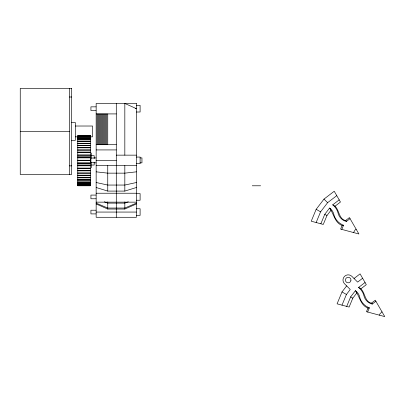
<?xml version="1.0" encoding="UTF-8"?>
<svg xmlns="http://www.w3.org/2000/svg" width="405" height="405" viewBox="0 0 405 405"><rect width="100%" height="100%" fill="white"/><g stroke="black" fill="none" stroke-linecap="round" stroke-linejoin="round"><path stroke-width="0.61" d="M97.099 144.701L97.099 113.916M98.05 144.701L98.05 113.916M99.959 144.701L99.964 113.916M100.926 144.701L100.926 113.916M102.86 144.701L102.86 113.916M103.832 144.701L103.832 113.916M105.786 144.701L105.786 113.916M339.203 199.868L332.718 204.844C339.76 207.375 337.724 218.67 345.511 220.593L349.434 217.586L358.901 233.984L340.61 229.083L342.134 225.408M365.052 282.488L358.567 287.464C365.609 289.995 363.574 301.29 371.36 303.213L375.283 300.206L384.75 316.604L366.459 311.703L367.983 308.028M335.102 206.15L340.458 202.039L334.226 191.246L324.005 199.088L316.163 209.309L311.237 221.211L323.271 224.436L326.957 215.541L330.981 210.291M316.148 222.527L320.568 211.85L327.604 202.682L336.768 195.65M320.851 223.788L324.785 214.285L329.579 208.038L330.87 209.137A11.188 11.188 0 0 1 333.533 213.384L334.216 215.698A15.542 15.542 0 0 0 342.559 224.841L343.531 225.22L341.8 229.402M353.555 232.551L354.988 230.07L356.137 229.19M346.65 285.889L342.012 291.929L337.087 303.831L349.12 307.056L352.806 298.161L356.83 292.916L355.428 290.658L350.634 296.906L346.7 306.408M341.997 305.147L346.417 294.47L350.244 289.484L344.508 283.748A5.224 5.224 0 0 1 344.508 276.362A5.224 5.224 0 0 1 351.894 276.362L357.635 282.098L362.617 278.27M367.649 312.022L369.38 307.841L368.408 307.461A15.542 15.542 0 0 1 360.065 298.318L359.382 296.004A11.188 11.188 0 0 0 356.719 291.757L355.428 290.658M379.404 315.171L379.961 313.834L381.986 311.809M343.531 225.22L342.579 225.615C334.738 223.109 334.12 214.361 329.923 208.702L330.126 208.459M330.379 209.633L330.87 209.137M356.228 292.253L356.719 291.757M332.718 204.844L332.976 205.041A15.633 15.633 0 0 1 337.735 211.926L338.418 214.255A11.097 11.097 0 0 0 345.318 221.15L346.381 221.464L350.047 218.649M354.036 278.503L360.075 273.866L366.307 284.659L360.951 288.77M358.567 287.464L358.825 287.661A15.633 15.633 0 0 1 363.584 294.546L364.267 296.875A11.097 11.097 0 0 0 371.167 303.77L372.23 304.084L375.896 301.269M96.157 203.953L107.75 209.036L124.826 209.036L136.419 203.953M136.419 203.133L124.826 208.043L107.75 208.043L96.157 203.133M369.38 307.841L368.428 308.235C361.412 305.967 359.989 298.515 356.866 292.952M128.304 201.791L124.826 203.113L107.75 203.113L104.272 201.791M96.157 187.495L107.75 191.089L124.826 191.089L136.419 187.495M136.419 182.508L124.826 185.05L107.75 185.05L96.157 182.508M136.419 171.831L124.826 173.148L107.75 173.148L96.157 171.831M69.432 97.003L71.645 97.003M136.419 105.371L140.11 105.371L140.11 112.008L136.419 112.008M95.985 106.844L90.928 106.844L90.928 110.535L95.985 110.535M135.199 108.687L136.419 108.687A62.304 4.936 23.4 0 0 124.826 103.462L124.826 155.15M96.157 113.916L116.291 113.916M71.645 122.518L75.335 122.518L75.335 140.343L71.645 140.343M75.335 126.021L92.548 126.021L92.548 136.839L90.087 136.839M20.25 131.433L69.432 131.433M77.77 135.548L90.31 135.548M77.77 136.166L90.31 136.166M77.77 136.252L90.31 136.252M75.335 136.839L77.79 136.839M77.77 137.103L90.31 137.103M77.77 137.219L90.31 137.219M77.77 138.297L90.31 138.297M77.77 138.439L90.31 138.439M77.77 139.735L90.31 139.735M77.77 139.902L90.31 139.902M77.77 141.396L90.31 141.396M77.77 141.588L90.31 141.588M77.77 143.269L90.31 143.269M77.77 143.481L90.31 143.481M96.157 144.701L116.291 144.701M77.77 145.324L90.31 145.324M77.77 145.557L90.31 145.557M77.77 147.547L90.31 147.547M77.77 147.795L90.31 147.795M77.77 149.911L90.31 149.896M96.157 149.926L116.291 149.926M77.77 150.169L90.31 150.169M77.77 152.103L90.31 152.103M77.77 152.386L90.31 152.386M77.77 152.66L90.31 152.66M77.77 154.953L90.31 154.953M116.291 155.15L136.419 155.15M77.77 155.231L90.31 155.231M91.54 155.702L94.183 155.702L94.183 158.552M77.77 156.765L90.31 156.765M136.419 157.054L140.11 157.054L140.11 163.696L136.419 163.696M77.77 157.58L90.31 157.58M77.77 157.859L90.31 157.859M94.168 157.915L96.051 157.915M140.064 157.915L141.952 157.915L141.952 162.835L140.064 162.835M91.54 158.041L94.183 158.041M77.77 160.233L90.31 160.233M96.157 160.375L116.291 160.375M77.77 160.517L90.31 160.517M91.54 162.714L94.183 162.714M94.168 162.835L96.051 162.835M77.77 162.891L90.31 162.891M77.77 163.174L90.31 163.174M77.77 163.99L90.31 163.99M91.54 165.048L94.183 165.048L94.183 162.202M77.77 165.518L90.31 165.518M96.157 165.599L136.419 165.599M77.77 165.797L90.31 165.797M69.432 165.858L71.645 165.858M77.77 168.09L90.31 168.09M77.77 168.364L90.31 168.364M77.77 168.647L90.31 168.647M77.77 170.581L90.31 170.581M77.77 170.854L90.31 170.839M77.77 172.955L90.31 172.955M77.77 173.203L90.31 173.203M77.77 175.198L90.31 175.198M77.77 175.426L90.31 175.426M77.77 177.274L90.31 177.274M77.77 177.486L90.31 177.486M77.77 179.162L90.31 179.162M77.77 179.354L90.31 179.354M77.77 180.848L90.31 180.848M77.77 181.015L90.31 181.015M77.77 182.311L90.31 182.311M77.77 182.452L90.31 182.452M77.77 183.531L90.31 183.531M77.77 183.647L90.31 183.647M77.77 184.498L90.31 184.498M77.77 184.584L90.31 184.584M77.77 185.201L90.31 185.201M77.77 185.262L90.31 185.262M77.77 185.632L90.31 185.632M77.77 185.662L90.31 185.662M252.254 185.784L260.612 185.784M96.157 193.231L136.419 193.231M136.419 193.605L140.11 193.605L140.11 200.242L136.419 200.242M95.985 195.078L90.928 195.078L90.928 198.769L95.985 198.769M96.157 202.151L136.419 202.151M136.419 208.742L140.11 208.742L140.11 215.384L136.419 215.384M95.985 210.22L90.928 210.22L90.928 213.906L95.985 213.906M96.157 212.063L136.419 212.063M345.541 220.492L346.199 220.684L346.381 221.464M371.39 303.112L372.048 303.304L372.23 304.084M316.163 209.309L320.568 211.85M324.785 214.285L326.957 215.541M342.012 291.929L346.417 294.47M350.634 296.906L352.806 298.161M324.005 199.088L327.604 202.682M329.579 208.038L329.923 208.702M124.826 165.599L124.826 191.089M124.826 201.953L124.826 209.036M116.291 103.462L116.291 217.288M107.75 113.916L107.75 144.701M107.75 165.599L107.75 191.089M107.75 201.953L107.75 209.036M106.768 113.916L106.768 144.701M104.809 113.916L104.809 144.701M101.893 113.916L101.893 144.701M99.002 113.916L99.002 144.701M91.54 152.999L91.54 158.466M91.54 162.284L91.54 167.751M90.928 158.532L90.928 162.218M69.432 88.396L69.432 174.464M350.872 280.771L350.158 282.012L348.918 282.725A2.764 2.764 0 0 1 345.445 280.295A2.764 2.764 0 0 1 348.442 277.298A2.764 2.764 0 0 1 350.872 280.771M71.645 88.396L20.25 88.396L20.25 174.464L71.645 174.464L71.645 88.396M136.419 103.462L96.157 103.462L96.157 217.288L136.419 217.288L136.419 103.462M90.31 135.493L77.77 135.493L77.77 185.784L90.31 185.784L90.31 135.493"/></g></svg>
